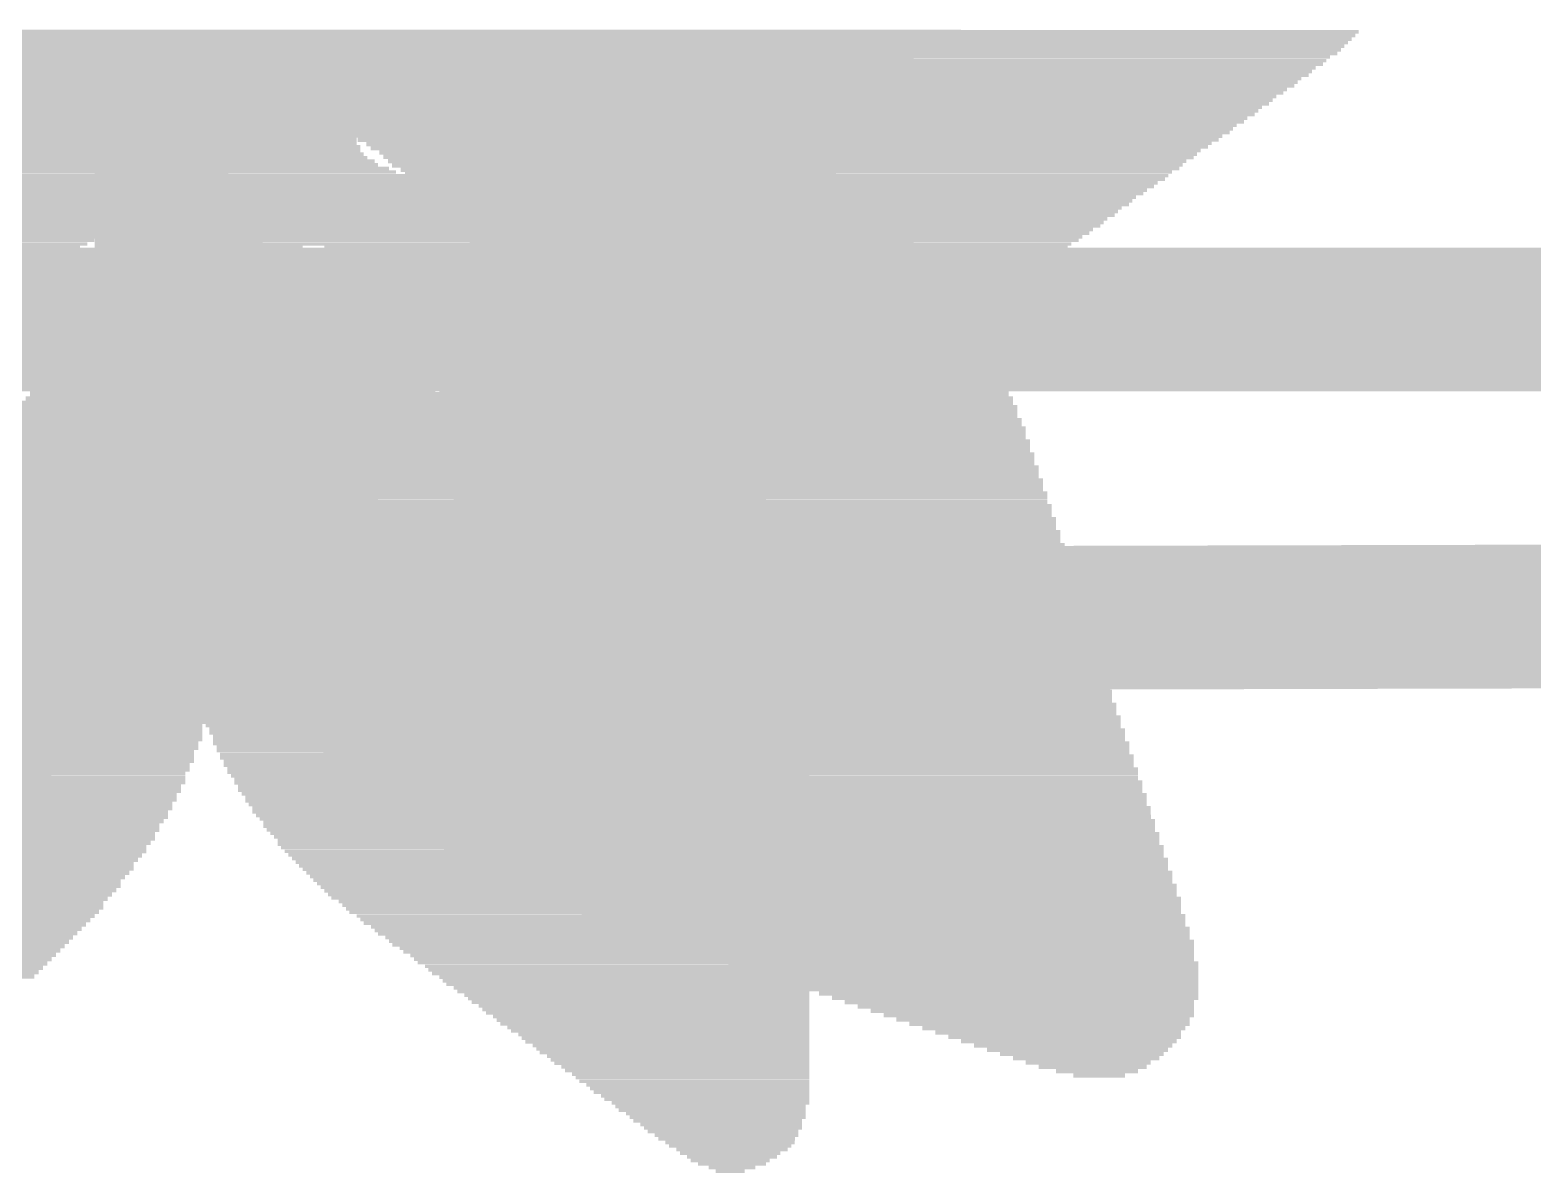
# Model space of a CAD drawing. Extents: x -0.2 to 51, y -0.2 to 23.
# Drawn here: x 28.985 to 31.642, y 9.922 to 11.941 of the extents above; entities that cross this region are included whole.
import ezdxf

# ---------------------------------------------------------------- set-up
doc = ezdxf.new("R2010")
doc.units = 0
for name, color, linetype in [('16', 132, 'CONTINUOUS'), ('21', 40, 'CONTINUOUS'), ('22', 6, 'CONTINUOUS')]:
    doc.layers.add(name, color=color, linetype=linetype)

# ---------------------------------------------------------------- blocks, each defined once
blk = doc.blocks.new('RECT')
blk.add_solid([(-0.5, -0.5), (0.5, -0.5), (-0.5, 0.5), (0.5, 0.5)])

msp = doc.modelspace()

# ---------------------------------------------------------------- linework, layer by layer
at = {"layer": '16', "const_width": 0.254}
for points in [[(38.608, 11.43), (18.796, 11.43)], [(9.977, 10.851), (38.481, 10.922)]]:
    msp.add_lwpolyline(points, dxfattribs=at)

# ---------------------------------------------------------------- block references
at = {"layer": '21'}
for p, xscale, yscale in [((29.2577, 11.938), 0.2159, 0.0064), ((29.2608, 11.9317), 0.2096, 0.0063), ((29.2672, 11.9253), 0.2095, 0.0064), ((30.3911, 11.9253), 1.8606, 0.0064), ((30.3943, 11.9317), 1.8669, 0.0063), ((30.4038, 11.938), 1.8606, 0.0064), ((29.2735, 11.919), 0.2096, 0.0063), ((29.2831, 11.9126), 0.2159, 0.0064), ((29.2957, 11.9063), 0.2286, 0.0063), ((29.4894, 11.8999), 0.616, 0.0064), ((29.6291, 11.9063), 0.4254, 0.0063), ((30.3753, 11.9126), 1.8669, 0.0064), ((30.3816, 11.919), 1.8669, 0.0063), ((30.6356, 11.9063), 1.3335, 0.0063), ((30.6483, 11.8999), 1.2954, 0.0064), ((29.4767, 11.8936), 0.5778, 0.0063), ((29.4672, 11.8872), 0.5461, 0.0064), ((29.4577, 11.8809), 0.5143, 0.0063), ((29.4513, 11.8745), 0.5016, 0.0064), ((30.6547, 11.8936), 1.2573, 0.0063), ((30.6578, 11.8872), 1.2382, 0.0064), ((30.6642, 11.8809), 1.2129, 0.0063), ((30.661, 11.8745), 1.1938, 0.0064), ((29.445, 11.8681), 0.4763, 0.0063), ((29.4386, 11.8618), 0.4636, 0.0064), ((29.4322, 11.8555), 0.4381, 0.0063), ((29.4291, 11.8491), 0.4318, 0.0064), ((30.6609, 11.8681), 1.1811, 0.0063), ((30.661, 11.8618), 1.1684, 0.0064), ((30.6578, 11.8555), 1.1494, 0.0063), ((30.6578, 11.8491), 1.1366, 0.0064), ((29.4228, 11.8428), 0.4191, 0.0063), ((29.4164, 11.8364), 0.4064, 0.0064), ((29.4132, 11.83), 0.4, 0.0063), ((29.4069, 11.8237), 0.3873, 0.0064), ((30.6547, 11.8428), 1.1303, 0.0063), ((30.6515, 11.8364), 1.1113, 0.0064), ((30.6483, 11.83), 1.1049, 0.0063), ((30.6419, 11.8237), 1.0922, 0.0064), ((28.5591, 11.7983), 0.8636, 0.0064), ((29.3941, 11.8047), 0.3747, 0.0063), ((29.391, 11.7983), 0.3683, 0.0064), ((29.4037, 11.8174), 0.381, 0.0063), ((29.4005, 11.811), 0.3746, 0.0064), ((30.6197, 11.7983), 1.0732, 0.0064), ((30.6356, 11.8174), 1.0922, 0.0063), ((30.6324, 11.811), 1.0858, 0.0064), ((30.6261, 11.8047), 1.0731, 0.0063), ((28.5719, 11.7919), 0.8763, 0.0063), ((28.5845, 11.7856), 0.889, 0.0064), ((28.6036, 11.7793), 0.9144, 0.0063), ((28.6226, 11.7729), 0.9398, 0.0064), ((28.8608, 11.7666), 1.4033, 0.0063), ((29.3592, 11.7729), 0.4064, 0.0064), ((29.372, 11.7793), 0.3937, 0.0063), ((29.3815, 11.7856), 0.3747, 0.0064), ((29.3878, 11.7919), 0.3746, 0.0063), ((30.5848, 11.7666), 1.0541, 0.0063), ((30.5912, 11.7729), 1.0541, 0.0064), ((30.6007, 11.7793), 1.0605, 0.0063), ((30.607, 11.7856), 1.0604, 0.0064), ((30.6134, 11.7919), 1.0731, 0.0063), ((28.8639, 11.7602), 1.397, 0.0064), ((28.8703, 11.7538), 1.3843, 0.0063), ((28.8735, 11.7475), 1.3779, 0.0064), ((28.8766, 11.7412), 1.3716, 0.0063), ((30.5467, 11.7412), 1.0541, 0.0063), ((30.5562, 11.7475), 1.0604, 0.0064), ((30.5658, 11.7538), 1.0541, 0.0063), ((30.5753, 11.7602), 1.0605, 0.0064), ((28.883, 11.7348), 1.3716, 0.0064), ((28.8894, 11.7285), 1.3589, 0.0063), ((28.8956, 11.7221), 1.3589, 0.0064), ((28.9052, 11.7157), 1.3526, 0.0063), ((30.5023, 11.7157), 1.0795, 0.0063), ((30.5149, 11.7221), 1.0668, 0.0064), ((30.5245, 11.7285), 1.0605, 0.0063), ((30.5372, 11.7348), 1.0605, 0.0064), ((28.9148, 11.7094), 1.3589, 0.0064), ((28.9243, 11.7031), 1.3525, 0.0063), ((28.937, 11.6967), 1.3653, 0.0064), ((28.9497, 11.6904), 1.3653, 0.0063), ((30.4419, 11.6904), 1.124, 0.0063), ((30.4578, 11.6967), 1.1176, 0.0064), ((30.4737, 11.7031), 1.0985, 0.0063), ((30.4864, 11.7094), 1.0859, 0.0064), ((28.9718, 11.684), 1.3843, 0.0064), ((28.9973, 11.6776), 1.4224, 0.0063), ((29.6418, 11.6713), 2.6734, 0.0064), ((29.6418, 11.665), 2.6606, 0.0063), ((30.3911, 11.6776), 1.2002, 0.0063), ((30.4197, 11.684), 1.1557, 0.0064), ((29.645, 11.6586), 2.6289, 0.0064), ((29.6482, 11.6523), 2.6099, 0.0063), ((29.6482, 11.6459), 2.5845, 0.0064), ((29.6545, 11.6395), 2.559, 0.0063), ((29.6608, 11.6332), 2.5337, 0.0064), ((29.6641, 11.6269), 2.5019, 0.0063), ((29.6736, 11.6205), 2.4701, 0.0064), ((29.6895, 11.6142), 2.4257, 0.0063), ((29.7847, 11.6078), 2.2098, 0.0064), ((28.8576, 11.5824), 0.5334, 0.0064), ((28.8703, 11.5888), 0.5207, 0.0063), ((28.8925, 11.5951), 0.5144, 0.0064), ((28.9148, 11.6014), 0.5207, 0.0063), ((30.0546, 11.6014), 1.6573, 0.0063), ((30.0578, 11.5951), 1.6383, 0.0064), ((30.0546, 11.5888), 1.6193, 0.0063), ((30.0546, 11.5824), 1.6065, 0.0064), ((28.7941, 11.557), 0.5588, 0.0064), ((28.81, 11.5633), 0.5525, 0.0063), ((28.8227, 11.5697), 0.5525, 0.0064), ((28.8385, 11.5761), 0.5334, 0.0063), ((30.0482, 11.5761), 1.5938, 0.0063), ((30.0482, 11.5697), 1.5812, 0.0064), ((30.0419, 11.5633), 1.5685, 0.0063), ((29.3624, 11.557), 0.2096, 0.0064), ((30.1625, 11.557), 1.3144, 0.0064), ((28.7528, 11.5316), 0.5778, 0.0064), ((28.7624, 11.538), 0.5715, 0.0063), ((28.7719, 11.5443), 0.5651, 0.0064), ((28.7846, 11.5507), 0.5651, 0.0063), ((29.356, 11.5507), 0.1969, 0.0063), ((29.3497, 11.538), 0.1842, 0.0063), ((29.3497, 11.5316), 0.1842, 0.0064), ((29.356, 11.5443), 0.1841, 0.0064), ((30.1689, 11.5507), 1.2891, 0.0063), ((30.1689, 11.5443), 1.2637, 0.0064), ((30.1689, 11.538), 1.2509, 0.0063), ((30.1721, 11.5316), 1.2319, 0.0064), ((28.7179, 11.5062), 0.5842, 0.0064), ((28.7242, 11.5126), 0.5842, 0.0063), ((28.7338, 11.5189), 0.5779, 0.0064), ((28.7401, 11.5252), 0.5778, 0.0063), ((29.3402, 11.5062), 0.1778, 0.0064), ((29.3465, 11.5252), 0.1778, 0.0063), ((29.3465, 11.5189), 0.1778, 0.0064), ((29.3434, 11.5126), 0.1715, 0.0063), ((30.1689, 11.5252), 1.2129, 0.0063), ((30.1689, 11.5189), 1.2001, 0.0064), ((30.1689, 11.5126), 1.1875, 0.0063), ((30.1657, 11.5062), 1.1684, 0.0064), ((28.6957, 11.4871), 0.5905, 0.0063), ((28.6988, 11.4935), 0.5842, 0.0064), ((28.7084, 11.4999), 0.5905, 0.0063), ((29.337, 11.4808), 0.1842, 0.0064), ((29.337, 11.4745), 0.1842, 0.0063), ((29.3402, 11.4999), 0.1778, 0.0063), ((29.3402, 11.4935), 0.1778, 0.0064), ((29.3402, 11.4871), 0.1778, 0.0063), ((30.1657, 11.4999), 1.1557, 0.0063), ((30.1625, 11.4935), 1.1366, 0.0064), ((30.1625, 11.4871), 1.124, 0.0063), ((30.1593, 11.4808), 1.1049, 0.0064), ((30.1593, 11.4745), 1.0922, 0.0063), ((29.3307, 11.4554), 0.1969, 0.0064), ((29.3307, 11.449), 0.1969, 0.0063), ((29.3339, 11.4681), 0.1905, 0.0064), ((29.3339, 11.4618), 0.1905, 0.0063), ((30.153, 11.4618), 1.0668, 0.0063), ((30.1562, 11.4681), 1.0731, 0.0064), ((30.1498, 11.4554), 1.0478, 0.0064), ((30.1498, 11.449), 1.035, 0.0063), ((29.3212, 11.4237), 0.2159, 0.0063), ((29.3243, 11.43), 0.2096, 0.0064), ((29.3275, 11.4427), 0.2032, 0.0064), ((29.3275, 11.4364), 0.2032, 0.0063), ((30.1466, 11.4427), 1.016, 0.0064), ((30.1403, 11.4364), 1.0033, 0.0063), ((30.1371, 11.43), 0.9842, 0.0064), ((30.1339, 11.4237), 0.9652, 0.0063), ((29.3179, 11.4046), 0.2349, 0.0064), ((29.3179, 11.3983), 0.2349, 0.0063), ((29.3211, 11.4109), 0.2286, 0.0063), ((29.3212, 11.4173), 0.2159, 0.0064), ((30.1308, 11.4173), 0.9589, 0.0064), ((30.1244, 11.4109), 0.9334, 0.0063), ((30.1181, 11.4046), 0.9207, 0.0064), ((29.8355, 11.3983), 0.3429, 0.0063), ((30.2959, 11.3983), 0.5397, 0.0063), ((29.3116, 11.3792), 0.2604, 0.0064), ((29.3116, 11.3728), 0.2604, 0.0063), ((29.3148, 11.3856), 0.254, 0.0063), ((29.3148, 11.3919), 0.2413, 0.0064), ((29.8419, 11.3919), 0.3429, 0.0064), ((29.8482, 11.3856), 0.3556, 0.0063), ((29.8577, 11.3792), 0.362, 0.0064), ((29.8609, 11.3728), 0.3683, 0.0063), ((30.2959, 11.3919), 0.5143, 0.0064), ((30.2927, 11.3856), 0.4826, 0.0063), ((30.2959, 11.3792), 0.4509, 0.0064), ((30.2959, 11.3728), 0.4127, 0.0063), ((29.3021, 11.3411), 0.3048, 0.0064), ((29.3021, 11.3475), 0.2921, 0.0063), ((29.3053, 11.3538), 0.2857, 0.0064), ((29.3084, 11.3602), 0.2794, 0.0063), ((29.3085, 11.3665), 0.2667, 0.0064), ((29.8704, 11.3665), 0.3746, 0.0064), ((29.8736, 11.3602), 0.381, 0.0063), ((29.8831, 11.3538), 0.3874, 0.0064), ((29.8863, 11.3475), 0.3937, 0.0063), ((29.8926, 11.3411), 0.3937, 0.0064), ((30.2959, 11.3665), 0.3747, 0.0064), ((30.2959, 11.3602), 0.3365, 0.0063), ((30.2927, 11.3538), 0.2921, 0.0064), ((30.2895, 11.3475), 0.235, 0.0063), ((30.2895, 11.3411), 0.1588, 0.0064), ((29.2957, 11.3221), 0.3302, 0.0063), ((29.2957, 11.3157), 0.3302, 0.0064), ((29.2989, 11.3347), 0.3112, 0.0063), ((29.2989, 11.3284), 0.3112, 0.0064), ((29.899, 11.3347), 0.4064, 0.0063), ((29.9053, 11.3284), 0.4064, 0.0064), ((29.9117, 11.3221), 0.4191, 0.0063), ((29.9181, 11.3157), 0.4191, 0.0064), ((29.2862, 11.2903), 0.3746, 0.0064), ((29.2894, 11.2967), 0.3683, 0.0063), ((29.2894, 11.303), 0.3556, 0.0064), ((29.2926, 11.3094), 0.3493, 0.0063), ((29.9212, 11.3094), 0.4254, 0.0063), ((29.9244, 11.303), 0.4318, 0.0064), ((29.9339, 11.2967), 0.4382, 0.0063), ((29.9371, 11.2903), 0.4445, 0.0064), ((29.2767, 11.2649), 0.4191, 0.0064), ((29.2798, 11.2713), 0.4127, 0.0063), ((29.2831, 11.2776), 0.3937, 0.0064), ((29.2862, 11.284), 0.3874, 0.0063), ((29.9403, 11.284), 0.4509, 0.0063), ((29.9466, 11.2776), 0.4508, 0.0064), ((29.9498, 11.2713), 0.4572, 0.0063), ((29.953, 11.2649), 0.4635, 0.0064), ((29.264, 11.2395), 0.4699, 0.0064), ((29.2703, 11.2459), 0.4572, 0.0063), ((29.2704, 11.2522), 0.4445, 0.0064), ((29.2767, 11.2586), 0.4318, 0.0063), ((29.9593, 11.2586), 0.4636, 0.0063), ((29.9625, 11.2522), 0.4699, 0.0064), ((29.9625, 11.2459), 0.4699, 0.0063), ((29.9657, 11.2395), 0.4763, 0.0064), ((29.2513, 11.2141), 0.5334, 0.0064), ((29.2545, 11.2205), 0.5143, 0.0063), ((29.2577, 11.2268), 0.4953, 0.0064), ((29.264, 11.2332), 0.4826, 0.0063), ((29.972, 11.2332), 0.4762, 0.0063), ((29.9752, 11.2268), 0.4826, 0.0064), ((29.9784, 11.2205), 0.4889, 0.0063), ((29.9784, 11.2141), 0.4889, 0.0064), ((28.8544, 11.1824), 1.3652, 0.0063), ((28.8544, 11.1887), 1.3526, 0.0064), ((29.2291, 11.1951), 0.6033, 0.0063), ((29.2386, 11.2014), 0.5715, 0.0064), ((29.245, 11.2078), 0.5461, 0.0063), ((29.9816, 11.2078), 0.4953, 0.0063), ((29.9879, 11.2014), 0.4953, 0.0064), ((29.9911, 11.1951), 0.5017, 0.0063), ((29.9911, 11.1887), 0.5017, 0.0064), ((29.9942, 11.1824), 0.508, 0.0063), ((28.8575, 11.1697), 1.3843, 0.0063), ((28.8575, 11.1633), 1.3843, 0.0064), ((28.8608, 11.157), 1.3907, 0.0063), ((28.8576, 11.176), 1.3716, 0.0064), ((29.9942, 11.176), 0.508, 0.0064), ((29.9974, 11.1697), 0.5144, 0.0063), ((30.0006, 11.1633), 0.5207, 0.0064), ((30.0006, 11.157), 0.5207, 0.0063), ((28.8639, 11.1379), 1.4224, 0.0064), ((28.8671, 11.1316), 1.4288, 0.0063), ((28.8608, 11.1506), 1.4033, 0.0064), ((28.864, 11.1443), 1.4097, 0.0063), ((30.0038, 11.1506), 0.5271, 0.0064), ((30.0038, 11.1443), 0.5271, 0.0063), ((30.0069, 11.1379), 0.5334, 0.0064), ((30.0069, 11.1316), 0.5334, 0.0063), ((28.8767, 11.1062), 1.4605, 0.0063), ((28.8735, 11.1125), 1.4541, 0.0064), ((28.8703, 11.1252), 1.4351, 0.0064), ((28.8735, 11.1189), 1.4415, 0.0063), ((30.0069, 11.1189), 0.5461, 0.0063), ((30.0101, 11.1125), 0.5524, 0.0064), ((30.0101, 11.1062), 0.5524, 0.0063), ((30.0101, 11.1252), 0.5398, 0.0064), ((28.8766, 11.0998), 1.4732, 0.0064), ((28.883, 11.0935), 1.4859, 0.0063), ((28.8862, 11.0871), 1.4923, 0.0064), ((28.8925, 11.0808), 1.505, 0.0063), ((30.0069, 11.0808), 0.5842, 0.0063), ((30.0101, 11.0871), 0.5778, 0.0064), ((30.0101, 11.0998), 0.5652, 0.0064), ((30.0101, 11.0935), 0.5652, 0.0063), ((29.2195, 11.0554), 2.1844, 0.0063), ((29.2195, 11.049), 2.1844, 0.0064), ((29.2196, 11.0681), 2.1717, 0.0063), ((29.2196, 11.0617), 2.1717, 0.0064), ((28.8989, 11.0744), 1.5303, 0.0064), ((30.0006, 11.0744), 0.5969, 0.0064), ((29.2196, 11.0363), 2.1971, 0.0064), ((29.2196, 11.03), 2.1971, 0.0063), ((29.2196, 11.0236), 2.1971, 0.0064), ((29.2195, 11.0427), 2.1844, 0.0063), ((28.683, 10.9982), 1.1493, 0.0064), ((28.6893, 11.0173), 1.1494, 0.0063), ((28.6893, 11.0109), 1.1494, 0.0064), ((28.6861, 11.0046), 1.143, 0.0063), ((29.7974, 11.0173), 1.0541, 0.0063), ((29.7974, 11.0109), 1.0541, 0.0064), ((29.7974, 11.0046), 1.0541, 0.0063), ((29.7974, 10.9982), 1.0541, 0.0064), ((28.6766, 10.9792), 1.1494, 0.0063), ((28.6766, 10.9728), 1.1494, 0.0064), ((28.6798, 10.9855), 1.143, 0.0064), ((28.683, 10.9919), 1.1493, 0.0063), ((29.8037, 10.9728), 1.0668, 0.0064), ((29.8006, 10.9919), 1.0605, 0.0063), ((29.8006, 10.9855), 1.0605, 0.0064), ((29.8006, 10.9792), 1.0605, 0.0063), ((28.6703, 10.9601), 1.1493, 0.0064), ((28.6703, 10.9538), 1.1493, 0.0063), ((28.6703, 10.9474), 1.1493, 0.0064), ((28.6766, 10.9665), 1.1494, 0.0063), ((29.8006, 10.9538), 1.0731, 0.0063), ((29.8006, 10.9474), 1.0731, 0.0064), ((29.8037, 10.9665), 1.0668, 0.0063), ((29.8037, 10.9601), 1.0668, 0.0064), ((28.6608, 10.922), 1.1557, 0.0064), ((28.6639, 10.9411), 1.1494, 0.0063), ((28.6639, 10.9347), 1.1494, 0.0064), ((28.6639, 10.9284), 1.1494, 0.0063), ((29.8038, 10.9411), 1.0795, 0.0063), ((29.8038, 10.9347), 1.0795, 0.0064), ((29.8038, 10.9284), 1.0795, 0.0063), ((29.8038, 10.922), 1.0795, 0.0064), ((28.6544, 10.903), 1.1557, 0.0063), ((28.6512, 10.8966), 1.1494, 0.0064), ((28.6512, 10.8902), 1.1494, 0.0063), ((28.6576, 10.9157), 1.1493, 0.0063), ((28.6576, 10.9093), 1.1493, 0.0064), ((29.8038, 10.9157), 1.0795, 0.0063), ((29.8069, 10.9093), 1.0858, 0.0064), ((29.8069, 10.903), 1.0858, 0.0063), ((29.8069, 10.8966), 1.0858, 0.0064), ((29.8069, 10.8902), 1.0858, 0.0063), ((28.6385, 10.8649), 1.1494, 0.0063), ((28.6481, 10.8839), 1.1557, 0.0064), ((28.6449, 10.8776), 1.1493, 0.0063), ((28.6449, 10.8712), 1.1493, 0.0064), ((29.8069, 10.8839), 1.0858, 0.0064), ((29.8069, 10.8776), 1.0858, 0.0063), ((29.8069, 10.8712), 1.0858, 0.0064), ((29.8069, 10.8649), 1.0858, 0.0063), ((28.6322, 10.8458), 1.1493, 0.0064), ((28.6322, 10.8395), 1.1493, 0.0063), ((28.6385, 10.8585), 1.1494, 0.0064), ((28.6385, 10.8521), 1.1494, 0.0063), ((29.8133, 10.8585), 1.0859, 0.0064), ((29.8133, 10.8521), 1.0859, 0.0063), ((29.8133, 10.8458), 1.0859, 0.0064), ((29.8133, 10.8395), 1.0859, 0.0063), ((28.6258, 10.8268), 1.1494, 0.0063), ((28.6226, 10.8204), 1.143, 0.0064), ((28.6226, 10.814), 1.143, 0.0063), ((28.629, 10.8331), 1.143, 0.0064), ((29.8133, 10.8331), 1.0859, 0.0064), ((29.8133, 10.8268), 1.0859, 0.0063), ((29.8133, 10.8204), 1.0859, 0.0064), ((29.8133, 10.814), 1.0859, 0.0063), ((28.6068, 10.7887), 1.1367, 0.0063), ((28.6163, 10.8077), 1.143, 0.0064), ((28.6131, 10.8014), 1.1366, 0.0063), ((28.6131, 10.795), 1.1366, 0.0064), ((29.8133, 10.8077), 1.0859, 0.0064), ((29.8164, 10.8014), 1.0795, 0.0063), ((29.8164, 10.795), 1.0795, 0.0064), ((29.8196, 10.7887), 1.0858, 0.0063), ((28.5973, 10.7696), 1.1303, 0.0064), ((28.5973, 10.7633), 1.1303, 0.0063), ((28.5941, 10.7569), 1.1239, 0.0064), ((28.6068, 10.7823), 1.1367, 0.0064), ((28.6036, 10.7759), 1.1303, 0.0063), ((29.8196, 10.7823), 1.0858, 0.0064), ((29.8228, 10.7759), 1.0795, 0.0063), ((29.8228, 10.7696), 1.0795, 0.0064), ((29.8228, 10.7633), 1.0795, 0.0063), ((29.8228, 10.7569), 1.0795, 0.0064), ((28.5782, 10.7315), 1.1176, 0.0064), ((28.5877, 10.7506), 1.124, 0.0063), ((28.5845, 10.7442), 1.1176, 0.0064), ((28.5845, 10.7378), 1.1176, 0.0063), ((29.8228, 10.7506), 1.0795, 0.0063), ((29.826, 10.7442), 1.0731, 0.0064), ((29.826, 10.7378), 1.0731, 0.0063), ((29.8291, 10.7315), 1.0668, 0.0064), ((28.5655, 10.7125), 1.1049, 0.0063), ((28.5623, 10.7061), 1.0986, 0.0064), ((28.575, 10.7252), 1.1112, 0.0063), ((28.5719, 10.7188), 1.1049, 0.0064), ((29.8291, 10.7252), 1.0668, 0.0063), ((29.8291, 10.7188), 1.0668, 0.0064), ((29.8291, 10.7125), 1.0668, 0.0063), ((29.8323, 10.7061), 1.0604, 0.0064), ((28.5528, 10.6871), 1.0922, 0.0063), ((28.5496, 10.6807), 1.0858, 0.0064), ((28.5623, 10.6997), 1.0986, 0.0063), ((28.556, 10.6934), 1.0859, 0.0064), ((29.8323, 10.6997), 1.0604, 0.0063), ((29.8355, 10.6934), 1.0541, 0.0064), ((29.8355, 10.6871), 1.0541, 0.0063), ((29.8355, 10.6807), 1.0541, 0.0064), ((28.5433, 10.6744), 1.0859, 0.0063), ((28.5401, 10.668), 1.0795, 0.0064), ((28.5337, 10.6616), 1.0668, 0.0063), ((28.5306, 10.6553), 1.0605, 0.0064), ((29.8387, 10.6744), 1.0477, 0.0063), ((29.8387, 10.668), 1.0477, 0.0064), ((29.8418, 10.6616), 1.0414, 0.0063), ((29.8418, 10.6553), 1.0414, 0.0064), ((28.5146, 10.6363), 1.0541, 0.0063), ((28.5115, 10.6299), 1.0478, 0.0064), ((28.5052, 10.6235), 1.0351, 0.0063), ((28.5242, 10.649), 1.0604, 0.0063), ((28.5211, 10.6426), 1.0541, 0.0064), ((29.845, 10.649), 1.035, 0.0063), ((29.845, 10.6426), 1.035, 0.0064), ((29.8482, 10.6363), 1.0287, 0.0063), ((29.8482, 10.6299), 1.0287, 0.0064), ((29.8514, 10.6235), 1.0223, 0.0063), ((28.4829, 10.5982), 1.016, 0.0063), ((28.4925, 10.6109), 1.0223, 0.0063), ((28.4893, 10.6045), 1.016, 0.0064), ((28.502, 10.6172), 1.0287, 0.0064), ((29.8545, 10.6172), 1.016, 0.0064), ((29.8545, 10.6109), 1.016, 0.0063), ((29.8577, 10.6045), 1.0096, 0.0064), ((29.8577, 10.5982), 1.0096, 0.0063), ((29.8609, 10.5918), 1.0033, 0.0064), ((29.8641, 10.5854), 0.9969, 0.0063), ((29.8641, 10.5791), 0.9969, 0.0064), ((29.8672, 10.5728), 0.9906, 0.0063), ((29.8704, 10.5664), 0.9842, 0.0064), ((29.8704, 10.5601), 0.9842, 0.0063), ((29.8736, 10.5537), 0.9779, 0.0064), ((29.8768, 10.5473), 0.9715, 0.0063), ((29.8799, 10.541), 0.9652, 0.0064), ((29.8799, 10.5347), 0.9652, 0.0063), ((29.8831, 10.5283), 0.9588, 0.0064), ((29.8863, 10.522), 0.9525, 0.0063), ((29.8895, 10.5156), 0.9461, 0.0064), ((29.8926, 10.5092), 0.9398, 0.0063), ((29.8926, 10.5029), 0.9398, 0.0064), ((29.8958, 10.4966), 0.9334, 0.0063), ((29.899, 10.4902), 0.9271, 0.0064), ((29.9022, 10.4839), 0.9207, 0.0063), ((29.9053, 10.4775), 0.9144, 0.0064), ((29.9085, 10.4711), 0.908, 0.0063), ((29.9117, 10.4648), 0.9017, 0.0064), ((29.9149, 10.4585), 0.8953, 0.0063), ((29.918, 10.4521), 0.889, 0.0064), ((29.9212, 10.4458), 0.8826, 0.0063), ((29.9244, 10.4394), 0.8763, 0.0064), ((29.9276, 10.433), 0.8699, 0.0063), ((29.9307, 10.4267), 0.8636, 0.0064), ((29.9339, 10.4204), 0.8572, 0.0063), ((29.9371, 10.414), 0.8509, 0.0064), ((29.9403, 10.4077), 0.8445, 0.0063), ((29.9466, 10.4013), 0.8318, 0.0064), ((29.9498, 10.3949), 0.8255, 0.0063), ((29.953, 10.3886), 0.8191, 0.0064), ((29.9561, 10.3823), 0.8128, 0.0063), ((29.9625, 10.3759), 0.8001, 0.0064), ((29.9657, 10.3696), 0.7937, 0.0063), ((29.9688, 10.3632), 0.7874, 0.0064), ((29.9752, 10.3568), 0.7747, 0.0063), ((29.9784, 10.3505), 0.7683, 0.0064), ((29.9815, 10.3442), 0.762, 0.0063), ((29.9879, 10.3378), 0.7493, 0.0064), ((29.9911, 10.3315), 0.7429, 0.0063), ((29.9942, 10.3251), 0.7366, 0.0064), ((30.0006, 10.3187), 0.7239, 0.0063), ((30.0038, 10.3124), 0.7175, 0.0064), ((30.0101, 10.3061), 0.7048, 0.0063), ((30.0133, 10.2997), 0.6985, 0.0064), ((30.0165, 10.2934), 0.6921, 0.0063), ((30.0228, 10.287), 0.6794, 0.0064), ((30.026, 10.2806), 0.6731, 0.0063), ((30.0292, 10.2743), 0.6667, 0.0064), ((30.0355, 10.268), 0.654, 0.0063), ((30.0387, 10.2616), 0.6477, 0.0064), ((30.0419, 10.2553), 0.6413, 0.0063), ((30.0482, 10.2489), 0.6286, 0.0064), ((30.0514, 10.2426), 0.6223, 0.0063), ((30.0577, 10.2362), 0.6096, 0.0064), ((30.0609, 10.2299), 0.6032, 0.0063), ((30.0641, 10.2235), 0.5969, 0.0064), ((30.0704, 10.2172), 0.5842, 0.0063), ((30.0736, 10.2108), 0.5778, 0.0064), ((30.0768, 10.2045), 0.5715, 0.0063), ((30.0831, 10.1981), 0.5588, 0.0064), ((30.0863, 10.1918), 0.5524, 0.0063), ((30.0895, 10.1854), 0.5461, 0.0064), ((30.0958, 10.1791), 0.5334, 0.0063), ((30.099, 10.1727), 0.527, 0.0064), ((30.1054, 10.1664), 0.5143, 0.0063), ((30.1085, 10.16), 0.508, 0.0064), ((30.1117, 10.1537), 0.5016, 0.0063), ((30.1181, 10.1473), 0.4889, 0.0064), ((30.1212, 10.141), 0.4826, 0.0063), ((30.1244, 10.1346), 0.4762, 0.0064), ((30.1308, 10.1283), 0.4635, 0.0063), ((30.1339, 10.1219), 0.4572, 0.0064), ((30.1371, 10.1156), 0.4508, 0.0063), ((30.1435, 10.1092), 0.4381, 0.0064), ((30.1466, 10.1029), 0.4318, 0.0063), ((30.153, 10.0965), 0.4191, 0.0064), ((30.1562, 10.0902), 0.4127, 0.0063), ((30.1593, 10.0838), 0.4064, 0.0064), ((30.1657, 10.0775), 0.3937, 0.0063), ((30.1689, 10.0711), 0.3873, 0.0064), ((30.172, 10.0648), 0.381, 0.0063), ((30.1784, 10.0584), 0.3683, 0.0064), ((30.1816, 10.0521), 0.3619, 0.0063), ((30.1879, 10.0457), 0.3492, 0.0064), ((30.1879, 10.0394), 0.3366, 0.0063), ((30.1911, 10.033), 0.3302, 0.0064), ((30.1974, 10.0267), 0.3175, 0.0063), ((30.2006, 10.0203), 0.3112, 0.0064), ((30.2006, 10.014), 0.2984, 0.0063), ((30.207, 10.0076), 0.2857, 0.0064), ((30.2101, 10.0013), 0.2794, 0.0063), ((30.2102, 9.9949), 0.2667, 0.0064), ((30.2165, 9.9886), 0.254, 0.0063), ((30.2165, 9.9822), 0.2413, 0.0064), ((30.2228, 9.9759), 0.2286, 0.0063), ((30.2229, 9.9695), 0.2159, 0.0064), ((30.226, 9.9632), 0.1968, 0.0063), ((30.2228, 9.9568), 0.1778, 0.0064), ((30.226, 9.9505), 0.1588, 0.0063), ((30.2229, 9.9441), 0.1397, 0.0064), ((30.226, 9.9378), 0.1206, 0.0063), ((30.226, 9.9314), 0.0826, 0.0064), ((30.2228, 9.9251), 0.0508, 0.0063)]:
    msp.add_blockref('RECT', p, dxfattribs=dict(at, xscale=xscale, yscale=yscale))
at = {"layer": '22', "rotation": 180}
for p, xscale, yscale in [((29.732, 11.9304), 1.7679, 0.0076), ((29.7472, 11.938), 1.7678, 0.0076), ((28.8366, 11.9075), 3.4824, 0.0076), ((28.8366, 11.8999), 3.4518, 0.0076), ((29.6786, 11.9152), 1.8288, 0.0077), ((29.713, 11.9228), 1.7907, 0.0076), ((28.8328, 11.8923), 3.429, 0.0076), ((28.829, 11.8847), 3.4062, 0.0076), ((28.829, 11.8771), 3.3756, 0.0077), ((28.8252, 11.8694), 3.3528, 0.0076), ((28.8214, 11.8618), 3.3147, 0.0076), ((28.8138, 11.8542), 3.2843, 0.0076), ((28.8062, 11.8466), 3.2537, 0.0076), ((28.8023, 11.839), 3.2156, 0.0077), ((28.7909, 11.8313), 3.1776, 0.0076), ((28.7795, 11.8237), 3.1242, 0.0076), ((28.6614, 11.8161), 2.8727, 0.0076), ((28.3032, 11.8085), 2.1412, 0.0076), ((28.3032, 11.8009), 2.1108, 0.0077), ((28.3033, 11.7932), 2.0955, 0.0076), ((29.7815, 11.8085), 0.6934, 0.0076), ((29.8044, 11.8009), 0.6935, 0.0077), ((29.831, 11.7932), 0.701, 0.0076), ((30.2273, 11.8161), 0.0609, 0.0076), ((28.307, 11.7856), 2.0726, 0.0076), ((28.307, 11.778), 2.0574, 0.0076), ((28.3108, 11.7704), 2.0498, 0.0076), ((29.8501, 11.7856), 0.7087, 0.0076), ((29.8692, 11.778), 0.7163, 0.0076), ((29.8882, 11.7704), 0.7239, 0.0076), ((28.3147, 11.7628), 2.0269, 0.0077), ((28.3185, 11.7551), 2.0193, 0.0076), ((28.1584, 11.7475), 1.684, 0.0076), ((28.1585, 11.7399), 1.6535, 0.0076), ((29.1948, 11.7475), 0.2667, 0.0076), ((29.2024, 11.7399), 0.2515, 0.0076), ((29.9073, 11.7628), 0.7315, 0.0077), ((29.9225, 11.7551), 0.7315, 0.0076), ((29.9339, 11.7475), 0.7392, 0.0076), ((29.953, 11.7399), 0.7467, 0.0076), ((29.2062, 11.7323), 0.2438, 0.0076), ((29.21, 11.7247), 0.2362, 0.0077), ((29.21, 11.717), 0.2362, 0.0076), ((29.9606, 11.7323), 0.7467, 0.0076), ((29.9758, 11.7247), 0.7468, 0.0077), ((29.9872, 11.717), 0.7544, 0.0076), ((29.2138, 11.7094), 0.2286, 0.0076), ((29.2176, 11.7018), 0.2362, 0.0076), ((29.2176, 11.6942), 0.2362, 0.0076), ((29.2176, 11.6866), 0.2362, 0.0077), ((29.9987, 11.7094), 0.762, 0.0076), ((30.0063, 11.7018), 0.762, 0.0076), ((30.0215, 11.6942), 0.762, 0.0076), ((30.0291, 11.6866), 0.762, 0.0077), ((29.2214, 11.6789), 0.2286, 0.0076), ((29.2252, 11.6713), 0.2362, 0.0076), ((29.2252, 11.6637), 0.2362, 0.0076), ((30.0406, 11.6789), 0.7696, 0.0076), ((30.0482, 11.6713), 0.7696, 0.0076), ((30.0558, 11.6637), 0.7696, 0.0076), ((29.2291, 11.6561), 0.2439, 0.0076), ((29.2291, 11.6485), 0.2439, 0.0077), ((29.2329, 11.6408), 0.2515, 0.0076), ((29.2329, 11.6332), 0.2515, 0.0076), ((30.0634, 11.6561), 0.7696, 0.0076), ((30.0749, 11.6485), 0.7773, 0.0077), ((30.0825, 11.6408), 0.7772, 0.0076), ((30.0901, 11.6332), 0.7772, 0.0076), ((29.2367, 11.6256), 0.2591, 0.0076), ((29.2367, 11.618), 0.2591, 0.0076), ((29.2405, 11.6104), 0.2667, 0.0077), ((30.0977, 11.6256), 0.7772, 0.0076), ((30.1054, 11.618), 0.7773, 0.0076), ((30.113, 11.6104), 0.7773, 0.0077), ((29.2443, 11.5799), 0.2896, 0.0076), ((29.2405, 11.5951), 0.2819, 0.0076), ((29.2405, 11.5875), 0.2819, 0.0076), ((29.2405, 11.6027), 0.2667, 0.0076), ((30.1206, 11.6027), 0.7772, 0.0076), ((30.1244, 11.5951), 0.7848, 0.0076), ((30.132, 11.5875), 0.7848, 0.0076), ((30.1397, 11.5799), 0.7849, 0.0076), ((29.2481, 11.5723), 0.2972, 0.0077), ((29.2481, 11.5646), 0.2972, 0.0076), ((29.2519, 11.557), 0.3048, 0.0076), ((30.1473, 11.5723), 0.7849, 0.0077), ((30.1548, 11.5646), 0.7849, 0.0076), ((30.1587, 11.557), 0.7925, 0.0076), ((29.2519, 11.5494), 0.32, 0.0076), ((29.2519, 11.5418), 0.32, 0.0076), ((29.2557, 11.5342), 0.3276, 0.0077), ((29.2596, 11.5265), 0.3353, 0.0076), ((30.1663, 11.5494), 0.7924, 0.0076), ((30.1701, 11.5418), 0.7848, 0.0076), ((30.174, 11.5342), 0.7925, 0.0077), ((30.1816, 11.5265), 0.7925, 0.0076), ((29.2596, 11.5189), 0.3505, 0.0076), ((29.2634, 11.5113), 0.3581, 0.0076), ((29.2634, 11.5037), 0.3581, 0.0076), ((30.1929, 11.5113), 0.8001, 0.0076), ((30.1892, 11.5189), 0.7925, 0.0076), ((30.1968, 11.5037), 0.7925, 0.0076), ((29.271, 11.4732), 0.4039, 0.0076), ((29.2633, 11.4961), 0.3734, 0.0077), ((29.2671, 11.4884), 0.381, 0.0076), ((29.271, 11.4808), 0.3887, 0.0076), ((30.2044, 11.4961), 0.7924, 0.0077), ((30.2083, 11.4884), 0.8001, 0.0076), ((30.2159, 11.4808), 0.8001, 0.0076), ((30.2159, 11.4732), 0.8001, 0.0076), ((29.2786, 11.4503), 0.4343, 0.0076), ((29.2748, 11.4656), 0.4115, 0.0076), ((29.2786, 11.458), 0.4191, 0.0077), ((30.2234, 11.4656), 0.8001, 0.0076), ((30.2273, 11.458), 0.8077, 0.0077), ((30.231, 11.4503), 0.8001, 0.0076), ((29.2862, 11.4199), 0.48, 0.0077), ((29.2824, 11.4351), 0.4572, 0.0076), ((29.2862, 11.4275), 0.4648, 0.0076), ((29.2824, 11.4427), 0.442, 0.0076), ((30.2387, 11.4351), 0.8154, 0.0076), ((30.2349, 11.4427), 0.8077, 0.0076), ((30.2425, 11.4275), 0.8078, 0.0076), ((30.2463, 11.4199), 0.8154, 0.0077), ((29.2976, 11.397), 0.5182, 0.0076), ((29.29, 11.4122), 0.4876, 0.0076), ((29.2939, 11.4046), 0.4953, 0.0076), ((30.2463, 11.4122), 0.8154, 0.0076), ((30.2539, 11.4046), 0.8153, 0.0076), ((30.2578, 11.397), 0.8229, 0.0076), ((29.3014, 11.3818), 0.541, 0.0077), ((29.3053, 11.3741), 0.5487, 0.0076), ((29.3014, 11.3894), 0.5258, 0.0076), ((30.2615, 11.3818), 0.8305, 0.0077), ((30.2615, 11.3741), 0.8305, 0.0076), ((30.2578, 11.3894), 0.8229, 0.0076), ((29.3167, 11.3437), 0.6172, 0.0077), ((29.3167, 11.3513), 0.602, 0.0076), ((29.3091, 11.3589), 0.5867, 0.0076), ((29.3091, 11.3665), 0.5715, 0.0076), ((30.2654, 11.3665), 0.8382, 0.0076), ((30.2654, 11.3589), 0.8382, 0.0076), ((30.2692, 11.3513), 0.8458, 0.0076), ((30.2692, 11.3437), 0.8458, 0.0077), ((29.3281, 11.3284), 0.6554, 0.0076), ((29.3357, 11.3208), 0.6706, 0.0076), ((29.3243, 11.336), 0.6324, 0.0076), ((30.273, 11.3208), 0.8687, 0.0076), ((30.273, 11.336), 0.8534, 0.0076), ((30.273, 11.3284), 0.8534, 0.0076), ((29.3739, 11.2903), 0.7925, 0.0076), ((29.3434, 11.3056), 0.7163, 0.0077), ((29.3548, 11.2979), 0.7391, 0.0076), ((29.3395, 11.3132), 0.6934, 0.0076), ((30.2539, 11.2903), 0.9373, 0.0076), ((30.2654, 11.2979), 0.8991, 0.0076), ((30.273, 11.3056), 0.8839, 0.0077), ((30.273, 11.3132), 0.8687, 0.0076), ((29.8463, 11.2675), 1.7679, 0.0077), ((29.8463, 11.2827), 1.7526, 0.0076), ((29.8501, 11.2751), 1.7602, 0.0076), ((29.8425, 11.237), 1.8059, 0.0076), ((29.8425, 11.2522), 1.7907, 0.0076), ((29.8425, 11.2446), 1.7907, 0.0076), ((29.8425, 11.2598), 1.7755, 0.0076), ((29.8348, 11.2141), 1.8364, 0.0076), ((29.8348, 11.2217), 1.8212, 0.0076), ((29.8387, 11.2294), 1.8135, 0.0077), ((29.8234, 11.1836), 1.8746, 0.0076), ((29.8273, 11.1913), 1.8669, 0.0077), ((29.8272, 11.1989), 1.8516, 0.0076), ((29.831, 11.2065), 1.844, 0.0076), ((29.812, 11.1608), 1.9126, 0.0076), ((29.8158, 11.1684), 1.905, 0.0076), ((29.8196, 11.176), 1.8822, 0.0076), ((29.3777, 11.1303), 2.7965, 0.0076), ((29.7929, 11.1379), 1.966, 0.0076), ((29.8044, 11.1455), 1.9431, 0.0076), ((29.8044, 11.1532), 1.9279, 0.0077), ((29.3776, 11.1151), 2.8118, 0.0077), ((29.3776, 11.1074), 2.8118, 0.0076), ((29.3815, 11.1227), 2.8041, 0.0076), ((29.3776, 11.0922), 2.827, 0.0076), ((29.3776, 11.0846), 2.827, 0.0076), ((29.3815, 11.077), 2.8347, 0.0077), ((29.3814, 11.0998), 2.8194, 0.0076), ((29.3777, 11.0693), 2.8423, 0.0076), ((29.3777, 11.0617), 2.8423, 0.0076), ((29.3815, 11.0541), 2.8499, 0.0076), ((29.3777, 11.0465), 2.8575, 0.0076), ((29.3777, 11.0389), 2.8575, 0.0077), ((28.6347, 11.0312), 1.3716, 0.0076), ((28.6347, 11.0236), 1.3716, 0.0076), ((30.0711, 11.0312), 1.4859, 0.0076), ((30.0711, 11.0236), 1.4859, 0.0076), ((28.6309, 11.016), 1.3792, 0.0076), ((28.6309, 11.0084), 1.3792, 0.0076), ((28.6309, 11.0008), 1.3792, 0.0077), ((30.0711, 11.016), 1.4859, 0.0076), ((30.0749, 11.0084), 1.4935, 0.0076), ((30.0787, 11.0008), 1.4859, 0.0077), ((28.6271, 10.9855), 1.3869, 0.0076), ((28.6271, 10.9779), 1.3869, 0.0076), ((28.6271, 10.9703), 1.3869, 0.0076), ((28.6309, 10.9931), 1.3792, 0.0076), ((30.0787, 10.9931), 1.4859, 0.0076), ((30.0825, 10.9855), 1.4935, 0.0076), ((30.0862, 10.9779), 1.4859, 0.0076), ((30.0862, 10.9703), 1.4859, 0.0076), ((28.6233, 10.955), 1.3945, 0.0076), ((28.6233, 10.9474), 1.3945, 0.0076), ((28.6271, 10.9627), 1.3869, 0.0077), ((30.0901, 10.9627), 1.4936, 0.0077), ((30.094, 10.955), 1.4859, 0.0076), ((30.094, 10.9474), 1.4859, 0.0076), ((28.6195, 10.9169), 1.4021, 0.0076), ((28.6233, 10.9398), 1.3945, 0.0076), ((28.6233, 10.9322), 1.3945, 0.0076), ((28.6233, 10.9245), 1.3945, 0.0077), ((30.094, 10.9398), 1.4859, 0.0076), ((30.0978, 10.9322), 1.4935, 0.0076), ((30.1016, 10.9245), 1.4859, 0.0077), ((30.1016, 10.9169), 1.4859, 0.0076), ((28.6195, 10.9093), 1.4021, 0.0076), ((28.6195, 10.9017), 1.4021, 0.0076), ((28.6195, 10.8941), 1.4021, 0.0076), ((30.1054, 10.9093), 1.4935, 0.0076), ((30.1092, 10.9017), 1.4859, 0.0076), ((30.1092, 10.8941), 1.4859, 0.0076), ((28.6157, 10.8636), 1.4097, 0.0076), ((28.6195, 10.8864), 1.4021, 0.0077), ((28.6195, 10.8788), 1.4021, 0.0076), ((28.6195, 10.8712), 1.4021, 0.0076), ((30.113, 10.8864), 1.4935, 0.0077), ((30.1167, 10.8788), 1.4859, 0.0076), ((30.1167, 10.8712), 1.4859, 0.0076), ((30.1243, 10.8636), 1.4859, 0.0076), ((28.6157, 10.856), 1.4097, 0.0076), ((28.6157, 10.8483), 1.4097, 0.0077), ((28.6157, 10.8407), 1.4097, 0.0076), ((30.1243, 10.856), 1.4859, 0.0076), ((30.1243, 10.8483), 1.4859, 0.0077), ((30.1321, 10.8407), 1.4859, 0.0076), ((28.6157, 10.8331), 1.4097, 0.0076), ((28.6157, 10.8255), 1.4097, 0.0076), ((28.6157, 10.8179), 1.4097, 0.0076), ((28.6119, 10.8102), 1.4021, 0.0077), ((30.1321, 10.8331), 1.4859, 0.0076), ((30.1359, 10.8255), 1.4783, 0.0076), ((30.1397, 10.8179), 1.4859, 0.0076), ((30.1435, 10.8102), 1.4783, 0.0077), ((28.6119, 10.8026), 1.4021, 0.0076), ((28.6119, 10.795), 1.4021, 0.0076), ((28.6119, 10.7874), 1.4021, 0.0076), ((30.1435, 10.8026), 1.4783, 0.0076), ((30.1511, 10.795), 1.4783, 0.0076), ((30.1511, 10.7874), 1.4783, 0.0076), ((28.6081, 10.7721), 1.4097, 0.0077), ((28.6042, 10.7645), 1.402, 0.0076), ((28.6042, 10.7569), 1.402, 0.0076), ((28.6119, 10.7798), 1.4021, 0.0076), ((30.1548, 10.7798), 1.4707, 0.0076), ((30.1625, 10.7721), 1.4706, 0.0077), ((30.1625, 10.7645), 1.4706, 0.0076), ((30.1663, 10.7569), 1.463, 0.0076), ((28.6042, 10.7493), 1.402, 0.0076), ((28.6042, 10.7417), 1.402, 0.0076), ((28.6004, 10.734), 1.3944, 0.0077), ((30.1701, 10.7493), 1.4706, 0.0076), ((30.1739, 10.7417), 1.463, 0.0076), ((30.1777, 10.734), 1.4554, 0.0077), ((28.6004, 10.7264), 1.3944, 0.0076), ((28.6004, 10.7188), 1.3944, 0.0076), ((28.5966, 10.7112), 1.3868, 0.0076), ((28.5966, 10.7036), 1.3868, 0.0076), ((30.1816, 10.7264), 1.4631, 0.0076), ((30.1853, 10.7188), 1.4555, 0.0076), ((30.1892, 10.7112), 1.4478, 0.0076), ((30.1968, 10.7036), 1.4478, 0.0076), ((28.5966, 10.6959), 1.3868, 0.0077), ((28.5966, 10.6883), 1.3868, 0.0076), ((28.5928, 10.6807), 1.3792, 0.0076), ((30.1968, 10.6959), 1.4478, 0.0077), ((30.2006, 10.6883), 1.4402, 0.0076), ((30.2082, 10.6807), 1.4402, 0.0076), ((28.5928, 10.6731), 1.3792, 0.0076), ((28.589, 10.6655), 1.3716, 0.0076), ((28.589, 10.6578), 1.3716, 0.0077), ((28.589, 10.6502), 1.3716, 0.0076), ((30.212, 10.6731), 1.4326, 0.0076), ((30.2159, 10.6655), 1.4249, 0.0076), ((30.2234, 10.6578), 1.4249, 0.0077), ((30.2273, 10.6502), 1.4173, 0.0076), ((28.5852, 10.6426), 1.3639, 0.0076), ((28.5852, 10.635), 1.3639, 0.0076), ((28.5814, 10.6274), 1.3563, 0.0076), ((30.231, 10.6426), 1.4097, 0.0076), ((30.2386, 10.635), 1.4097, 0.0076), ((30.2425, 10.6274), 1.402, 0.0076), ((28.5814, 10.6197), 1.3563, 0.0077), ((28.5814, 10.6121), 1.3563, 0.0076), ((28.5776, 10.6045), 1.3487, 0.0076), ((28.5776, 10.5969), 1.3487, 0.0076), ((30.2463, 10.6197), 1.3944, 0.0077), ((30.2539, 10.6121), 1.3945, 0.0076), ((30.2578, 10.6045), 1.3869, 0.0076), ((30.2615, 10.5969), 1.3793, 0.0076), ((28.5738, 10.5893), 1.3411, 0.0076), ((28.5738, 10.5816), 1.3411, 0.0077), ((28.57, 10.574), 1.3335, 0.0076), ((30.2692, 10.5893), 1.3792, 0.0076), ((30.273, 10.5816), 1.3716, 0.0077), ((30.2768, 10.574), 1.364, 0.0076), ((28.57, 10.5664), 1.3335, 0.0076), ((28.5661, 10.5588), 1.3258, 0.0076), ((28.5661, 10.5512), 1.3258, 0.0076), ((28.5623, 10.5435), 1.3182, 0.0077), ((30.2844, 10.5664), 1.364, 0.0076), ((30.292, 10.5588), 1.3487, 0.0076), ((30.2959, 10.5512), 1.3411, 0.0076), ((30.3035, 10.5435), 1.3411, 0.0077), ((28.5585, 10.5359), 1.3106, 0.0076), ((28.5585, 10.5283), 1.3106, 0.0076), ((28.5547, 10.5207), 1.303, 0.0076), ((30.3111, 10.5359), 1.3259, 0.0076), ((30.3149, 10.5283), 1.3182, 0.0076), ((30.3225, 10.5207), 1.3182, 0.0076), ((28.5547, 10.5131), 1.303, 0.0076), ((28.5509, 10.5054), 1.2954, 0.0077), ((28.5471, 10.4978), 1.2877, 0.0076), ((28.5471, 10.4902), 1.2877, 0.0076), ((30.3301, 10.5131), 1.303, 0.0076), ((30.3339, 10.5054), 1.2954, 0.0077), ((30.3454, 10.4978), 1.2878, 0.0076), ((30.353, 10.4902), 1.2726, 0.0076), ((28.5433, 10.4826), 1.2801, 0.0076), ((28.5395, 10.475), 1.2725, 0.0076), ((28.5357, 10.4673), 1.2649, 0.0077), ((30.3568, 10.4826), 1.265, 0.0076), ((30.3682, 10.475), 1.2573, 0.0076), ((30.3758, 10.4673), 1.2421, 0.0077), ((28.5357, 10.4597), 1.2649, 0.0076), ((28.5319, 10.4521), 1.2573, 0.0076), ((28.528, 10.4445), 1.2496, 0.0076), ((28.5242, 10.4369), 1.242, 0.0076), ((30.3835, 10.4597), 1.2268, 0.0076), ((30.3911, 10.4521), 1.2268, 0.0076), ((30.3987, 10.4445), 1.2116, 0.0076), ((30.4063, 10.4369), 1.1963, 0.0076), ((28.5242, 10.4292), 1.242, 0.0077), ((28.5204, 10.4216), 1.2344, 0.0076), ((28.5166, 10.414), 1.2268, 0.0076), ((30.4178, 10.4292), 1.1887, 0.0077), ((30.4292, 10.4216), 1.1658, 0.0076), ((30.4368, 10.414), 1.1506, 0.0076), ((28.5128, 10.4064), 1.2192, 0.0076), ((28.509, 10.3988), 1.2115, 0.0076), ((28.509, 10.3911), 1.2115, 0.0077), ((30.4482, 10.4064), 1.143, 0.0076), ((30.4596, 10.3988), 1.1201, 0.0076), ((30.4672, 10.3911), 1.1049, 0.0077), ((28.5052, 10.3835), 1.2039, 0.0076), ((28.5014, 10.3759), 1.1963, 0.0076), ((28.4976, 10.3683), 1.1887, 0.0076), ((28.4938, 10.3607), 1.1811, 0.0076), ((30.4787, 10.3835), 1.082, 0.0076), ((30.494, 10.3759), 1.0668, 0.0076), ((30.5054, 10.3683), 1.044, 0.0076), ((30.5169, 10.3607), 1.0211, 0.0076), ((28.4899, 10.353), 1.1734, 0.0077), ((28.4861, 10.3454), 1.1658, 0.0076), ((28.4823, 10.3378), 1.1582, 0.0076), ((30.5321, 10.353), 1.0059, 0.0077), ((30.5435, 10.3454), 0.983, 0.0076), ((30.555, 10.3378), 0.9601, 0.0076), ((28.4785, 10.3302), 1.1506, 0.0076), ((28.4747, 10.3226), 1.143, 0.0076), ((28.4709, 10.3149), 1.1353, 0.0077), ((28.4671, 10.3073), 1.1277, 0.0076), ((30.5702, 10.3302), 0.9449, 0.0076), ((30.5816, 10.3226), 0.922, 0.0076), ((30.5968, 10.3149), 0.8915, 0.0077), ((30.6083, 10.3073), 0.8687, 0.0076), ((28.4633, 10.2997), 1.1201, 0.0076), ((28.4595, 10.2921), 1.1125, 0.0076), ((28.4557, 10.2845), 1.1049, 0.0076), ((30.6197, 10.2997), 0.8458, 0.0076), ((30.6349, 10.2921), 0.8306, 0.0076), ((30.6464, 10.2845), 0.8077, 0.0076), ((28.4518, 10.2769), 1.0972, 0.0077), ((28.448, 10.2692), 1.0896, 0.0076), ((30.6578, 10.2769), 0.7848, 0.0077), ((30.6692, 10.2692), 0.762, 0.0076), ((30.6806, 10.2616), 0.7391, 0.0076), ((30.6921, 10.254), 0.7163, 0.0076), ((30.7035, 10.2464), 0.6934, 0.0076), ((30.715, 10.2388), 0.6705, 0.0077), ((30.7264, 10.2311), 0.6477, 0.0076), ((30.734, 10.2235), 0.6172, 0.0076), ((30.7454, 10.2159), 0.5944, 0.0076), ((30.7569, 10.2083), 0.5715, 0.0076), ((30.7683, 10.2007), 0.5486, 0.0077), ((30.7759, 10.193), 0.5182, 0.0076), ((30.7873, 10.1854), 0.4953, 0.0076), ((30.795, 10.1778), 0.4649, 0.0076), ((30.8026, 10.1702), 0.4343, 0.0076), ((30.814, 10.1626), 0.4114, 0.0077), ((30.8216, 10.1549), 0.381, 0.0076), ((30.8293, 10.1473), 0.3505, 0.0076), ((30.8369, 10.1397), 0.3201, 0.0076), ((30.8445, 10.1321), 0.2896, 0.0076), ((30.8521, 10.1245), 0.259, 0.0077), ((30.8559, 10.1168), 0.221, 0.0076), ((30.8636, 10.1092), 0.1905, 0.0076), ((30.8712, 10.1016), 0.1447, 0.0076), ((30.875, 10.094), 0.0915, 0.0076)]:
    msp.add_blockref('RECT', p, dxfattribs=dict(at, xscale=xscale, yscale=yscale))

doc.saveas('drawing.dxf')
